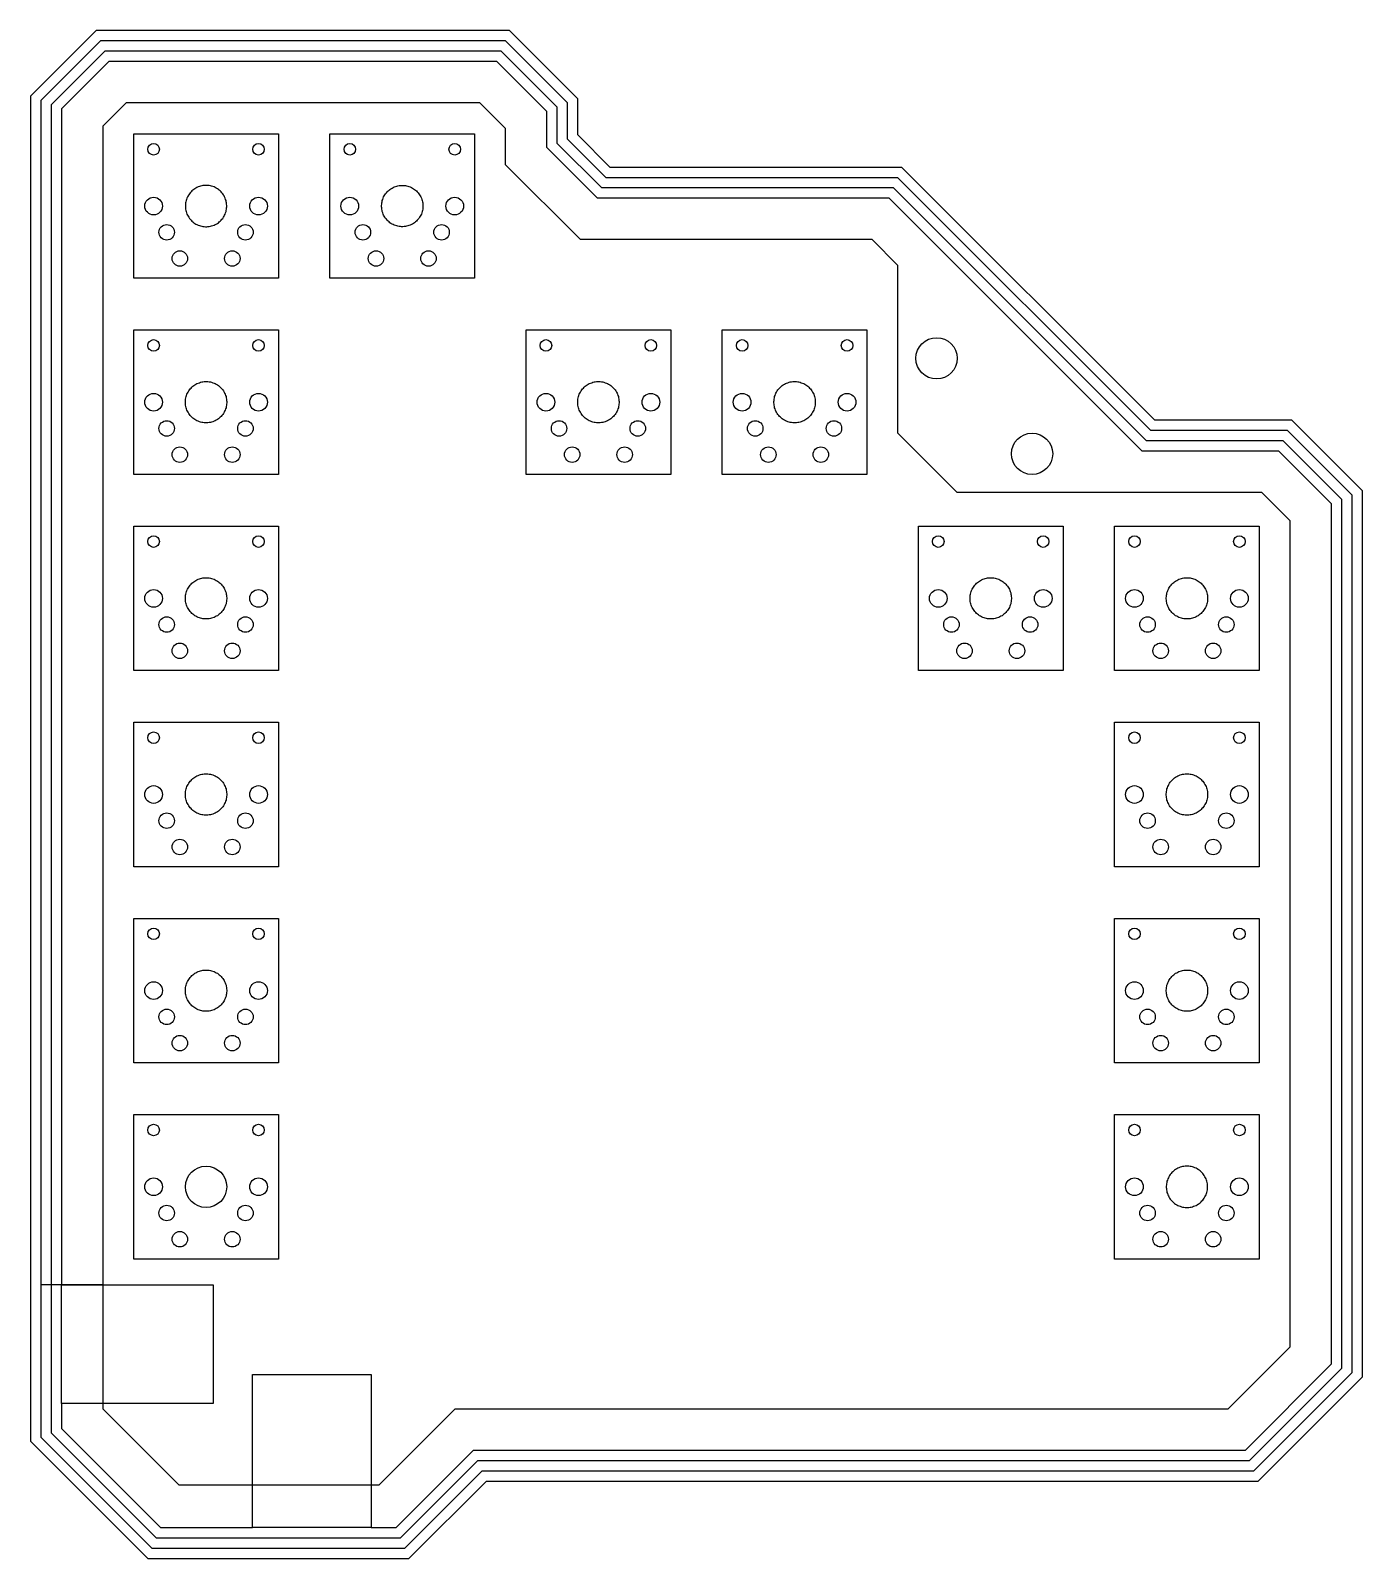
# Model space of a CAD drawing. Header units: millimetres. Extents: x -122 to 7, y -141 to 7.
import ezdxf

# ---------------------------------------------------------------- set-up
doc = ezdxf.new("R2010")
doc.units = ezdxf.units.MM
doc.layers.get('0').update_dxf_attribs({"linetype": 'CONTINUOUS'})

msp = doc.modelspace()

# ---------------------------------------------------------------- linework, layer by layer
for p, q in [((-114.41, 4), (-119, -0.59)), ((-76.84, 4), (-114.41, 4)), ((-72, -0.84), (-76.84, 4)), ((-119, -0.59), (-119, -114.5)), ((-72, -4.34), (-72, -0.84)), ((-67.09, -9.25), (-72, -4.34)), ((-38.84, -9.25), (-67.09, -9.25)), ((-14.34, -33.75), (-38.84, -9.25)), ((-1.09, -33.75), (-14.34, -33.75)), ((4, -38.84), (-1.09, -33.75)), ((4, -122.16), (4, -38.84)), ((-115, -114.5), (-121, -114.5)), ((-4.34, -130.5), (4, -122.16)), ((-119, -126), (-119, -128.41)), ((-119, -128.41), (-109.41, -138)), ((-86.59, -138), (-79.09, -130.5)), ((-79.09, -130.5), (-4.34, -130.5)), ((-109.41, -138), (-100.5, -138)), ((-89, -138), (-86.59, -138))]:
    msp.add_line(p, q)
for points in [[(-122, 0.65), (-122, -114.5), (-122, -126), (-122, -129.65), (-110.65, -141), (-100.5, -141), (-89, -141), (-85.35, -141), (-77.85, -133.5), (-3.1, -133.5), (7, -123.4), (7, -37.6), (0.15, -30.75), (-13.1, -30.75), (-37.6, -6.25), (-65.85, -6.25), (-69, -3.1), (-69, 0.4), (-75.6, 7), (-115.65, 7)], [(-121, -126), (-121, -129.24), (-110.24, -140), (-100.5, -140), (-89, -140), (-85.76, -140), (-78.26, -132.5), (-3.51, -132.5), (6, -122.99), (6, -38.01), (-0.26, -31.75), (-13.51, -31.75), (-38.01, -7.25), (-66.26, -7.25), (-70, -3.51), (-70, -0.01), (-76.01, 6), (-115.24, 6), (-121, 0.24), (-121, -114.5)], [(-120, -126), (-120, -128.82), (-109.82, -139), (-100.5, -139), (-89, -139), (-86.18, -139), (-78.68, -131.5), (-3.93, -131.5), (5, -122.57), (5, -38.43), (-0.68, -32.75), (-13.93, -32.75), (-38.43, -8.25), (-66.68, -8.25), (-71, -3.93), (-71, -0.43), (-76.43, 5), (-114.82, 5), (-120, -0.18), (-120, -114.5)], [(0, -120.5), (0, -40.5), (-2.75, -37.75), (-32.25, -37.75), (-38, -32), (-38, -15.75), (-40.5, -13.25), (-68.75, -13.25), (-76, -6), (-76, -2.5), (-78.5, 0), (-112.75, 0), (-115, -2.25), (-115, -126.5), (-107.63, -133.88), (-88.25, -133.88), (-80.88, -126.5), (-6, -126.5)], [(-112, -3), (-98, -3), (-98, -17), (-112, -17)], [(-93, -3), (-79, -3), (-79, -17), (-93, -17)], [(-84, -9.94), (-84, -10.06), (-84.01, -10.18), (-84.02, -10.3), (-84.04, -10.42), (-84.07, -10.54), (-84.11, -10.65), (-84.15, -10.77), (-84.2, -10.88), (-84.26, -10.98), (-84.32, -11.09), (-84.39, -11.19), (-84.46, -11.28), (-84.54, -11.37), (-84.63, -11.46), (-84.72, -11.54), (-84.81, -11.61), (-84.91, -11.68), (-85.02, -11.74), (-85.12, -11.8), (-85.23, -11.85), (-85.35, -11.89), (-85.46, -11.93), (-85.58, -11.96), (-85.7, -11.98), (-85.82, -11.99), (-85.94, -12), (-86.06, -12), (-86.18, -11.99), (-86.3, -11.98), (-86.42, -11.96), (-86.54, -11.93), (-86.65, -11.89), (-86.77, -11.85), (-86.88, -11.8), (-86.98, -11.74), (-87.09, -11.68), (-87.19, -11.61), (-87.28, -11.54), (-87.37, -11.46), (-87.46, -11.37), (-87.54, -11.28), (-87.61, -11.19), (-87.68, -11.09), (-87.74, -10.98), (-87.8, -10.88), (-87.85, -10.77), (-87.89, -10.65), (-87.93, -10.54), (-87.96, -10.42), (-87.98, -10.3), (-87.99, -10.18), (-88, -10.06), (-88, -9.94), (-87.99, -9.82), (-87.98, -9.7), (-87.96, -9.58), (-87.93, -9.46), (-87.89, -9.35), (-87.85, -9.23), (-87.8, -9.12), (-87.74, -9.02), (-87.68, -8.91), (-87.61, -8.81), (-87.54, -8.72), (-87.46, -8.63), (-87.37, -8.54), (-87.28, -8.46), (-87.19, -8.39), (-87.09, -8.32), (-86.98, -8.26), (-86.88, -8.2), (-86.77, -8.15), (-86.65, -8.11), (-86.54, -8.07), (-86.42, -8.04), (-86.3, -8.02), (-86.18, -8.01), (-86.06, -8), (-85.94, -8), (-85.82, -8.01), (-85.7, -8.02), (-85.58, -8.04), (-85.46, -8.07), (-85.35, -8.11), (-85.23, -8.15), (-85.12, -8.2), (-85.02, -8.26), (-84.91, -8.32), (-84.81, -8.39), (-84.72, -8.46), (-84.63, -8.54), (-84.54, -8.63), (-84.46, -8.72), (-84.39, -8.81), (-84.32, -8.91), (-84.26, -9.02), (-84.2, -9.12), (-84.15, -9.23), (-84.11, -9.35), (-84.07, -9.46), (-84.04, -9.58), (-84.02, -9.7), (-84.01, -9.82)], [(-112, -22), (-98, -22), (-98, -36), (-112, -36)], [(-74, -22), (-60, -22), (-60, -36), (-74, -36)], [(-55, -22), (-41, -22), (-41, -36), (-55, -36)], [(-103, -28.94), (-103, -29.06), (-103.01, -29.18), (-103.02, -29.3), (-103.04, -29.42), (-103.07, -29.54), (-103.11, -29.65), (-103.15, -29.77), (-103.2, -29.88), (-103.26, -29.98), (-103.32, -30.09), (-103.39, -30.19), (-103.46, -30.28), (-103.54, -30.37), (-103.63, -30.46), (-103.72, -30.54), (-103.81, -30.61), (-103.91, -30.68), (-104.02, -30.74), (-104.12, -30.8), (-104.23, -30.85), (-104.35, -30.89), (-104.46, -30.93), (-104.58, -30.96), (-104.7, -30.98), (-104.82, -30.99), (-104.94, -31), (-105.06, -31), (-105.18, -30.99), (-105.3, -30.98), (-105.42, -30.96), (-105.54, -30.93), (-105.65, -30.89), (-105.77, -30.85), (-105.88, -30.8), (-105.98, -30.74), (-106.09, -30.68), (-106.19, -30.61), (-106.28, -30.54), (-106.37, -30.46), (-106.46, -30.37), (-106.54, -30.28), (-106.61, -30.19), (-106.68, -30.09), (-106.74, -29.98), (-106.8, -29.88), (-106.85, -29.77), (-106.89, -29.65), (-106.93, -29.54), (-106.96, -29.42), (-106.98, -29.3), (-106.99, -29.18), (-107, -29.06), (-107, -28.94), (-106.99, -28.82), (-106.98, -28.7), (-106.96, -28.58), (-106.93, -28.46), (-106.89, -28.35), (-106.85, -28.23), (-106.8, -28.12), (-106.74, -28.02), (-106.68, -27.91), (-106.61, -27.81), (-106.54, -27.72), (-106.46, -27.63), (-106.37, -27.54), (-106.28, -27.46), (-106.19, -27.39), (-106.09, -27.32), (-105.98, -27.26), (-105.88, -27.2), (-105.77, -27.15), (-105.65, -27.11), (-105.54, -27.07), (-105.42, -27.04), (-105.3, -27.02), (-105.18, -27.01), (-105.06, -27), (-104.94, -27), (-104.82, -27.01), (-104.7, -27.02), (-104.58, -27.04), (-104.46, -27.07), (-104.35, -27.11), (-104.23, -27.15), (-104.12, -27.2), (-104.02, -27.26), (-103.91, -27.32), (-103.81, -27.39), (-103.72, -27.46), (-103.63, -27.54), (-103.54, -27.63), (-103.46, -27.72), (-103.39, -27.81), (-103.32, -27.91), (-103.26, -28.02), (-103.2, -28.12), (-103.15, -28.23), (-103.11, -28.35), (-103.07, -28.46), (-103.04, -28.58), (-103.02, -28.7), (-103.01, -28.82)], [(-65, -28.94), (-65, -29.06), (-65.01, -29.18), (-65.02, -29.3), (-65.04, -29.42), (-65.07, -29.54), (-65.11, -29.65), (-65.15, -29.77), (-65.2, -29.88), (-65.26, -29.98), (-65.32, -30.09), (-65.39, -30.19), (-65.46, -30.28), (-65.54, -30.37), (-65.63, -30.46), (-65.72, -30.54), (-65.81, -30.61), (-65.91, -30.68), (-66.02, -30.74), (-66.12, -30.8), (-66.23, -30.85), (-66.35, -30.89), (-66.46, -30.93), (-66.58, -30.96), (-66.7, -30.98), (-66.82, -30.99), (-66.94, -31), (-67.06, -31), (-67.18, -30.99), (-67.3, -30.98), (-67.42, -30.96), (-67.54, -30.93), (-67.65, -30.89), (-67.77, -30.85), (-67.88, -30.8), (-67.98, -30.74), (-68.09, -30.68), (-68.19, -30.61), (-68.28, -30.54), (-68.37, -30.46), (-68.46, -30.37), (-68.54, -30.28), (-68.61, -30.19), (-68.68, -30.09), (-68.74, -29.98), (-68.8, -29.88), (-68.85, -29.77), (-68.89, -29.65), (-68.93, -29.54), (-68.96, -29.42), (-68.98, -29.3), (-68.99, -29.18), (-69, -29.06), (-69, -28.94), (-68.99, -28.82), (-68.98, -28.7), (-68.96, -28.58), (-68.93, -28.46), (-68.89, -28.35), (-68.85, -28.23), (-68.8, -28.12), (-68.74, -28.02), (-68.68, -27.91), (-68.61, -27.81), (-68.54, -27.72), (-68.46, -27.63), (-68.37, -27.54), (-68.28, -27.46), (-68.19, -27.39), (-68.09, -27.32), (-67.98, -27.26), (-67.88, -27.2), (-67.77, -27.15), (-67.65, -27.11), (-67.54, -27.07), (-67.42, -27.04), (-67.3, -27.02), (-67.18, -27.01), (-67.06, -27), (-66.94, -27), (-66.82, -27.01), (-66.7, -27.02), (-66.58, -27.04), (-66.46, -27.07), (-66.35, -27.11), (-66.23, -27.15), (-66.12, -27.2), (-66.02, -27.26), (-65.91, -27.32), (-65.81, -27.39), (-65.72, -27.46), (-65.63, -27.54), (-65.54, -27.63), (-65.46, -27.72), (-65.39, -27.81), (-65.32, -27.91), (-65.26, -28.02), (-65.2, -28.12), (-65.15, -28.23), (-65.11, -28.35), (-65.07, -28.46), (-65.04, -28.58), (-65.02, -28.7), (-65.01, -28.82)], [(-46, -28.94), (-46, -29.06), (-46.01, -29.18), (-46.02, -29.3), (-46.04, -29.42), (-46.07, -29.54), (-46.11, -29.65), (-46.15, -29.77), (-46.2, -29.88), (-46.26, -29.98), (-46.32, -30.09), (-46.39, -30.19), (-46.46, -30.28), (-46.54, -30.37), (-46.63, -30.46), (-46.72, -30.54), (-46.81, -30.61), (-46.91, -30.68), (-47.02, -30.74), (-47.12, -30.8), (-47.23, -30.85), (-47.35, -30.89), (-47.46, -30.93), (-47.58, -30.96), (-47.7, -30.98), (-47.82, -30.99), (-47.94, -31), (-48.06, -31), (-48.18, -30.99), (-48.3, -30.98), (-48.42, -30.96), (-48.54, -30.93), (-48.65, -30.89), (-48.77, -30.85), (-48.88, -30.8), (-48.98, -30.74), (-49.09, -30.68), (-49.19, -30.61), (-49.28, -30.54), (-49.37, -30.46), (-49.46, -30.37), (-49.54, -30.28), (-49.61, -30.19), (-49.68, -30.09), (-49.74, -29.98), (-49.8, -29.88), (-49.85, -29.77), (-49.89, -29.65), (-49.93, -29.54), (-49.96, -29.42), (-49.98, -29.3), (-49.99, -29.18), (-50, -29.06), (-50, -28.94), (-49.99, -28.82), (-49.98, -28.7), (-49.96, -28.58), (-49.93, -28.46), (-49.89, -28.35), (-49.85, -28.23), (-49.8, -28.12), (-49.74, -28.02), (-49.68, -27.91), (-49.61, -27.81), (-49.54, -27.72), (-49.46, -27.63), (-49.37, -27.54), (-49.28, -27.46), (-49.19, -27.39), (-49.09, -27.32), (-48.98, -27.26), (-48.88, -27.2), (-48.77, -27.15), (-48.65, -27.11), (-48.54, -27.07), (-48.42, -27.04), (-48.3, -27.02), (-48.18, -27.01), (-48.06, -27), (-47.94, -27), (-47.82, -27.01), (-47.7, -27.02), (-47.58, -27.04), (-47.46, -27.07), (-47.35, -27.11), (-47.23, -27.15), (-47.12, -27.2), (-47.02, -27.26), (-46.91, -27.32), (-46.81, -27.39), (-46.72, -27.46), (-46.63, -27.54), (-46.54, -27.63), (-46.46, -27.72), (-46.39, -27.81), (-46.32, -27.91), (-46.26, -28.02), (-46.2, -28.12), (-46.15, -28.23), (-46.11, -28.35), (-46.07, -28.46), (-46.04, -28.58), (-46.02, -28.7), (-46.01, -28.82)], [(-112, -41), (-98, -41), (-98, -55), (-112, -55)], [(-36, -41), (-22, -41), (-22, -55), (-36, -55)], [(-17, -41), (-3, -41), (-3, -55), (-17, -55)], [(-103, -47.94), (-103, -48.06), (-103.01, -48.18), (-103.02, -48.3), (-103.04, -48.42), (-103.07, -48.54), (-103.11, -48.65), (-103.15, -48.77), (-103.2, -48.88), (-103.26, -48.98), (-103.32, -49.09), (-103.39, -49.19), (-103.46, -49.28), (-103.54, -49.37), (-103.63, -49.46), (-103.72, -49.54), (-103.81, -49.61), (-103.91, -49.68), (-104.02, -49.74), (-104.12, -49.8), (-104.23, -49.85), (-104.35, -49.89), (-104.46, -49.93), (-104.58, -49.96), (-104.7, -49.98), (-104.82, -49.99), (-104.94, -50), (-105.06, -50), (-105.18, -49.99), (-105.3, -49.98), (-105.42, -49.96), (-105.54, -49.93), (-105.65, -49.89), (-105.77, -49.85), (-105.88, -49.8), (-105.98, -49.74), (-106.09, -49.68), (-106.19, -49.61), (-106.28, -49.54), (-106.37, -49.46), (-106.46, -49.37), (-106.54, -49.28), (-106.61, -49.19), (-106.68, -49.09), (-106.74, -48.98), (-106.8, -48.88), (-106.85, -48.77), (-106.89, -48.65), (-106.93, -48.54), (-106.96, -48.42), (-106.98, -48.3), (-106.99, -48.18), (-107, -48.06), (-107, -47.94), (-106.99, -47.82), (-106.98, -47.7), (-106.96, -47.58), (-106.93, -47.46), (-106.89, -47.35), (-106.85, -47.23), (-106.8, -47.12), (-106.74, -47.02), (-106.68, -46.91), (-106.61, -46.81), (-106.54, -46.72), (-106.46, -46.63), (-106.37, -46.54), (-106.28, -46.46), (-106.19, -46.39), (-106.09, -46.32), (-105.98, -46.26), (-105.88, -46.2), (-105.77, -46.15), (-105.65, -46.11), (-105.54, -46.07), (-105.42, -46.04), (-105.3, -46.02), (-105.18, -46.01), (-105.06, -46), (-104.94, -46), (-104.82, -46.01), (-104.7, -46.02), (-104.58, -46.04), (-104.46, -46.07), (-104.35, -46.11), (-104.23, -46.15), (-104.12, -46.2), (-104.02, -46.26), (-103.91, -46.32), (-103.81, -46.39), (-103.72, -46.46), (-103.63, -46.54), (-103.54, -46.63), (-103.46, -46.72), (-103.39, -46.81), (-103.32, -46.91), (-103.26, -47.02), (-103.2, -47.12), (-103.15, -47.23), (-103.11, -47.35), (-103.07, -47.46), (-103.04, -47.58), (-103.02, -47.7), (-103.01, -47.82)], [(-27, -47.94), (-27, -48.06), (-27.01, -48.18), (-27.02, -48.3), (-27.04, -48.42), (-27.07, -48.54), (-27.11, -48.65), (-27.15, -48.77), (-27.2, -48.88), (-27.26, -48.98), (-27.32, -49.09), (-27.39, -49.19), (-27.46, -49.28), (-27.54, -49.37), (-27.63, -49.46), (-27.72, -49.54), (-27.81, -49.61), (-27.91, -49.68), (-28.02, -49.74), (-28.12, -49.8), (-28.23, -49.85), (-28.35, -49.89), (-28.46, -49.93), (-28.58, -49.96), (-28.7, -49.98), (-28.82, -49.99), (-28.94, -50), (-29.06, -50), (-29.18, -49.99), (-29.3, -49.98), (-29.42, -49.96), (-29.54, -49.93), (-29.65, -49.89), (-29.77, -49.85), (-29.88, -49.8), (-29.98, -49.74), (-30.09, -49.68), (-30.19, -49.61), (-30.28, -49.54), (-30.37, -49.46), (-30.46, -49.37), (-30.54, -49.28), (-30.61, -49.19), (-30.68, -49.09), (-30.74, -48.98), (-30.8, -48.88), (-30.85, -48.77), (-30.89, -48.65), (-30.93, -48.54), (-30.96, -48.42), (-30.98, -48.3), (-30.99, -48.18), (-31, -48.06), (-31, -47.94), (-30.99, -47.82), (-30.98, -47.7), (-30.96, -47.58), (-30.93, -47.46), (-30.89, -47.35), (-30.85, -47.23), (-30.8, -47.12), (-30.74, -47.02), (-30.68, -46.91), (-30.61, -46.81), (-30.54, -46.72), (-30.46, -46.63), (-30.37, -46.54), (-30.28, -46.46), (-30.19, -46.39), (-30.09, -46.32), (-29.98, -46.26), (-29.88, -46.2), (-29.77, -46.15), (-29.65, -46.11), (-29.54, -46.07), (-29.42, -46.04), (-29.3, -46.02), (-29.18, -46.01), (-29.06, -46), (-28.94, -46), (-28.82, -46.01), (-28.7, -46.02), (-28.58, -46.04), (-28.46, -46.07), (-28.35, -46.11), (-28.23, -46.15), (-28.12, -46.2), (-28.02, -46.26), (-27.91, -46.32), (-27.81, -46.39), (-27.72, -46.46), (-27.63, -46.54), (-27.54, -46.63), (-27.46, -46.72), (-27.39, -46.81), (-27.32, -46.91), (-27.26, -47.02), (-27.2, -47.12), (-27.15, -47.23), (-27.11, -47.35), (-27.07, -47.46), (-27.04, -47.58), (-27.02, -47.7), (-27.01, -47.82)], [(-8, -47.94), (-8, -48.06), (-8.01, -48.18), (-8.02, -48.3), (-8.04, -48.42), (-8.07, -48.54), (-8.11, -48.65), (-8.15, -48.77), (-8.2, -48.88), (-8.26, -48.98), (-8.32, -49.09), (-8.39, -49.19), (-8.46, -49.28), (-8.54, -49.37), (-8.63, -49.46), (-8.72, -49.54), (-8.81, -49.61), (-8.91, -49.68), (-9.02, -49.74), (-9.12, -49.8), (-9.23, -49.85), (-9.35, -49.89), (-9.46, -49.93), (-9.58, -49.96), (-9.7, -49.98), (-9.82, -49.99), (-9.94, -50), (-10.06, -50), (-10.18, -49.99), (-10.3, -49.98), (-10.42, -49.96), (-10.54, -49.93), (-10.65, -49.89), (-10.77, -49.85), (-10.88, -49.8), (-10.98, -49.74), (-11.09, -49.68), (-11.19, -49.61), (-11.28, -49.54), (-11.37, -49.46), (-11.46, -49.37), (-11.54, -49.28), (-11.61, -49.19), (-11.68, -49.09), (-11.74, -48.98), (-11.8, -48.88), (-11.85, -48.77), (-11.89, -48.65), (-11.93, -48.54), (-11.96, -48.42), (-11.98, -48.3), (-11.99, -48.18), (-12, -48.06), (-12, -47.94), (-11.99, -47.82), (-11.98, -47.7), (-11.96, -47.58), (-11.93, -47.46), (-11.89, -47.35), (-11.85, -47.23), (-11.8, -47.12), (-11.74, -47.02), (-11.68, -46.91), (-11.61, -46.81), (-11.54, -46.72), (-11.46, -46.63), (-11.37, -46.54), (-11.28, -46.46), (-11.19, -46.39), (-11.09, -46.32), (-10.98, -46.26), (-10.88, -46.2), (-10.77, -46.15), (-10.65, -46.11), (-10.54, -46.07), (-10.42, -46.04), (-10.3, -46.02), (-10.18, -46.01), (-10.06, -46), (-9.94, -46), (-9.82, -46.01), (-9.7, -46.02), (-9.58, -46.04), (-9.46, -46.07), (-9.35, -46.11), (-9.23, -46.15), (-9.12, -46.2), (-9.02, -46.26), (-8.91, -46.32), (-8.81, -46.39), (-8.72, -46.46), (-8.63, -46.54), (-8.54, -46.63), (-8.46, -46.72), (-8.39, -46.81), (-8.32, -46.91), (-8.26, -47.02), (-8.2, -47.12), (-8.15, -47.23), (-8.11, -47.35), (-8.07, -47.46), (-8.04, -47.58), (-8.02, -47.7), (-8.01, -47.82)], [(-112, -60), (-98, -60), (-98, -74), (-112, -74)], [(-17, -60), (-3, -60), (-3, -74), (-17, -74)], [(-103, -66.94), (-103, -67.06), (-103.01, -67.18), (-103.02, -67.3), (-103.04, -67.42), (-103.07, -67.54), (-103.11, -67.65), (-103.15, -67.77), (-103.2, -67.88), (-103.26, -67.98), (-103.32, -68.09), (-103.39, -68.19), (-103.46, -68.28), (-103.54, -68.37), (-103.63, -68.46), (-103.72, -68.54), (-103.81, -68.61), (-103.91, -68.68), (-104.02, -68.74), (-104.12, -68.8), (-104.23, -68.85), (-104.35, -68.89), (-104.46, -68.93), (-104.58, -68.96), (-104.7, -68.98), (-104.82, -68.99), (-104.94, -69), (-105.06, -69), (-105.18, -68.99), (-105.3, -68.98), (-105.42, -68.96), (-105.54, -68.93), (-105.65, -68.89), (-105.77, -68.85), (-105.88, -68.8), (-105.98, -68.74), (-106.09, -68.68), (-106.19, -68.61), (-106.28, -68.54), (-106.37, -68.46), (-106.46, -68.37), (-106.54, -68.28), (-106.61, -68.19), (-106.68, -68.09), (-106.74, -67.98), (-106.8, -67.88), (-106.85, -67.77), (-106.89, -67.65), (-106.93, -67.54), (-106.96, -67.42), (-106.98, -67.3), (-106.99, -67.18), (-107, -67.06), (-107, -66.94), (-106.99, -66.82), (-106.98, -66.7), (-106.96, -66.58), (-106.93, -66.46), (-106.89, -66.35), (-106.85, -66.23), (-106.8, -66.12), (-106.74, -66.02), (-106.68, -65.91), (-106.61, -65.81), (-106.54, -65.72), (-106.46, -65.63), (-106.37, -65.54), (-106.28, -65.46), (-106.19, -65.39), (-106.09, -65.32), (-105.98, -65.26), (-105.88, -65.2), (-105.77, -65.15), (-105.65, -65.11), (-105.54, -65.07), (-105.42, -65.04), (-105.3, -65.02), (-105.18, -65.01), (-105.06, -65), (-104.94, -65), (-104.82, -65.01), (-104.7, -65.02), (-104.58, -65.04), (-104.46, -65.07), (-104.35, -65.11), (-104.23, -65.15), (-104.12, -65.2), (-104.02, -65.26), (-103.91, -65.32), (-103.81, -65.39), (-103.72, -65.46), (-103.63, -65.54), (-103.54, -65.63), (-103.46, -65.72), (-103.39, -65.81), (-103.32, -65.91), (-103.26, -66.02), (-103.2, -66.12), (-103.15, -66.23), (-103.11, -66.35), (-103.07, -66.46), (-103.04, -66.58), (-103.02, -66.7), (-103.01, -66.82)], [(-8, -66.94), (-8, -67.06), (-8.01, -67.18), (-8.02, -67.3), (-8.04, -67.42), (-8.07, -67.54), (-8.11, -67.65), (-8.15, -67.77), (-8.2, -67.88), (-8.26, -67.98), (-8.32, -68.09), (-8.39, -68.19), (-8.46, -68.28), (-8.54, -68.37), (-8.63, -68.46), (-8.72, -68.54), (-8.81, -68.61), (-8.91, -68.68), (-9.02, -68.74), (-9.12, -68.8), (-9.23, -68.85), (-9.35, -68.89), (-9.46, -68.93), (-9.58, -68.96), (-9.7, -68.98), (-9.82, -68.99), (-9.94, -69), (-10.06, -69), (-10.18, -68.99), (-10.3, -68.98), (-10.42, -68.96), (-10.54, -68.93), (-10.65, -68.89), (-10.77, -68.85), (-10.88, -68.8), (-10.98, -68.74), (-11.09, -68.68), (-11.19, -68.61), (-11.28, -68.54), (-11.37, -68.46), (-11.46, -68.37), (-11.54, -68.28), (-11.61, -68.19), (-11.68, -68.09), (-11.74, -67.98), (-11.8, -67.88), (-11.85, -67.77), (-11.89, -67.65), (-11.93, -67.54), (-11.96, -67.42), (-11.98, -67.3), (-11.99, -67.18), (-12, -67.06), (-12, -66.94), (-11.99, -66.82), (-11.98, -66.7), (-11.96, -66.58), (-11.93, -66.46), (-11.89, -66.35), (-11.85, -66.23), (-11.8, -66.12), (-11.74, -66.02), (-11.68, -65.91), (-11.61, -65.81), (-11.54, -65.72), (-11.46, -65.63), (-11.37, -65.54), (-11.28, -65.46), (-11.19, -65.39), (-11.09, -65.32), (-10.98, -65.26), (-10.88, -65.2), (-10.77, -65.15), (-10.65, -65.11), (-10.54, -65.07), (-10.42, -65.04), (-10.3, -65.02), (-10.18, -65.01), (-10.06, -65), (-9.94, -65), (-9.82, -65.01), (-9.7, -65.02), (-9.58, -65.04), (-9.46, -65.07), (-9.35, -65.11), (-9.23, -65.15), (-9.12, -65.2), (-9.02, -65.26), (-8.91, -65.32), (-8.81, -65.39), (-8.72, -65.46), (-8.63, -65.54), (-8.54, -65.63), (-8.46, -65.72), (-8.39, -65.81), (-8.32, -65.91), (-8.26, -66.02), (-8.2, -66.12), (-8.15, -66.23), (-8.11, -66.35), (-8.07, -66.46), (-8.04, -66.58), (-8.02, -66.7), (-8.01, -66.82)], [(-112, -79), (-98, -79), (-98, -93), (-112, -93)], [(-17, -79), (-3, -79), (-3, -93), (-17, -93)], [(-103, -85.94), (-103, -86.06), (-103.01, -86.18), (-103.02, -86.3), (-103.04, -86.42), (-103.07, -86.54), (-103.11, -86.65), (-103.15, -86.77), (-103.2, -86.88), (-103.26, -86.98), (-103.32, -87.09), (-103.39, -87.19), (-103.46, -87.28), (-103.54, -87.37), (-103.63, -87.46), (-103.72, -87.54), (-103.81, -87.61), (-103.91, -87.68), (-104.02, -87.74), (-104.12, -87.8), (-104.23, -87.85), (-104.35, -87.89), (-104.46, -87.93), (-104.58, -87.96), (-104.7, -87.98), (-104.82, -87.99), (-104.94, -88), (-105.06, -88), (-105.18, -87.99), (-105.3, -87.98), (-105.42, -87.96), (-105.54, -87.93), (-105.65, -87.89), (-105.77, -87.85), (-105.88, -87.8), (-105.98, -87.74), (-106.09, -87.68), (-106.19, -87.61), (-106.28, -87.54), (-106.37, -87.46), (-106.46, -87.37), (-106.54, -87.28), (-106.61, -87.19), (-106.68, -87.09), (-106.74, -86.98), (-106.8, -86.88), (-106.85, -86.77), (-106.89, -86.65), (-106.93, -86.54), (-106.96, -86.42), (-106.98, -86.3), (-106.99, -86.18), (-107, -86.06), (-107, -85.94), (-106.99, -85.82), (-106.98, -85.7), (-106.96, -85.58), (-106.93, -85.46), (-106.89, -85.35), (-106.85, -85.23), (-106.8, -85.12), (-106.74, -85.02), (-106.68, -84.91), (-106.61, -84.81), (-106.54, -84.72), (-106.46, -84.63), (-106.37, -84.54), (-106.28, -84.46), (-106.19, -84.39), (-106.09, -84.32), (-105.98, -84.26), (-105.88, -84.2), (-105.77, -84.15), (-105.65, -84.11), (-105.54, -84.07), (-105.42, -84.04), (-105.3, -84.02), (-105.18, -84.01), (-105.06, -84), (-104.94, -84), (-104.82, -84.01), (-104.7, -84.02), (-104.58, -84.04), (-104.46, -84.07), (-104.35, -84.11), (-104.23, -84.15), (-104.12, -84.2), (-104.02, -84.26), (-103.91, -84.32), (-103.81, -84.39), (-103.72, -84.46), (-103.63, -84.54), (-103.54, -84.63), (-103.46, -84.72), (-103.39, -84.81), (-103.32, -84.91), (-103.26, -85.02), (-103.2, -85.12), (-103.15, -85.23), (-103.11, -85.35), (-103.07, -85.46), (-103.04, -85.58), (-103.02, -85.7), (-103.01, -85.82)], [(-8, -85.94), (-8, -86.06), (-8.01, -86.18), (-8.02, -86.3), (-8.04, -86.42), (-8.07, -86.54), (-8.11, -86.65), (-8.15, -86.77), (-8.2, -86.88), (-8.26, -86.98), (-8.32, -87.09), (-8.39, -87.19), (-8.46, -87.28), (-8.54, -87.37), (-8.63, -87.46), (-8.72, -87.54), (-8.81, -87.61), (-8.91, -87.68), (-9.02, -87.74), (-9.12, -87.8), (-9.23, -87.85), (-9.35, -87.89), (-9.46, -87.93), (-9.58, -87.96), (-9.7, -87.98), (-9.82, -87.99), (-9.94, -88), (-10.06, -88), (-10.18, -87.99), (-10.3, -87.98), (-10.42, -87.96), (-10.54, -87.93), (-10.65, -87.89), (-10.77, -87.85), (-10.88, -87.8), (-10.98, -87.74), (-11.09, -87.68), (-11.19, -87.61), (-11.28, -87.54), (-11.37, -87.46), (-11.46, -87.37), (-11.54, -87.28), (-11.61, -87.19), (-11.68, -87.09), (-11.74, -86.98), (-11.8, -86.88), (-11.85, -86.77), (-11.89, -86.65), (-11.93, -86.54), (-11.96, -86.42), (-11.98, -86.3), (-11.99, -86.18), (-12, -86.06), (-12, -85.94), (-11.99, -85.82), (-11.98, -85.7), (-11.96, -85.58), (-11.93, -85.46), (-11.89, -85.35), (-11.85, -85.23), (-11.8, -85.12), (-11.74, -85.02), (-11.68, -84.91), (-11.61, -84.81), (-11.54, -84.72), (-11.46, -84.63), (-11.37, -84.54), (-11.28, -84.46), (-11.19, -84.39), (-11.09, -84.32), (-10.98, -84.26), (-10.88, -84.2), (-10.77, -84.15), (-10.65, -84.11), (-10.54, -84.07), (-10.42, -84.04), (-10.3, -84.02), (-10.18, -84.01), (-10.06, -84), (-9.94, -84), (-9.82, -84.01), (-9.7, -84.02), (-9.58, -84.04), (-9.46, -84.07), (-9.35, -84.11), (-9.23, -84.15), (-9.12, -84.2), (-9.02, -84.26), (-8.91, -84.32), (-8.81, -84.39), (-8.72, -84.46), (-8.63, -84.54), (-8.54, -84.63), (-8.46, -84.72), (-8.39, -84.81), (-8.32, -84.91), (-8.26, -85.02), (-8.2, -85.12), (-8.15, -85.23), (-8.11, -85.35), (-8.07, -85.46), (-8.04, -85.58), (-8.02, -85.7), (-8.01, -85.82)], [(-112, -98), (-98, -98), (-98, -112), (-112, -112)], [(-17, -98), (-3, -98), (-3, -112), (-17, -112)], [(-104.32, -126), (-119, -126), (-119, -114.5), (-104.32, -114.5)], [(-100.5, -138), (-100.5, -123.19), (-89, -123.19), (-89, -138)]]:
    msp.add_lwpolyline(points, close=True)
for points in [[(-103.29, -8.97, 0.001587), (-103.3, -8.95), (-103.32, -8.91), (-103.39, -8.81), (-103.46, -8.72), (-103.54, -8.63), (-103.63, -8.54), (-103.72, -8.46), (-103.81, -8.39), (-103.91, -8.32), (-104.02, -8.26), (-104.12, -8.2), (-104.23, -8.15), (-104.35, -8.11), (-104.46, -8.07), (-104.58, -8.04), (-104.7, -8.02), (-104.82, -8.01), (-104.94, -8), (-105.06, -8), (-105.18, -8.01), (-105.3, -8.02), (-105.42, -8.04), (-105.54, -8.07), (-105.65, -8.11), (-105.77, -8.15), (-105.88, -8.2), (-105.98, -8.26), (-106.09, -8.32), (-106.19, -8.39), (-106.28, -8.46), (-106.37, -8.54), (-106.46, -8.63), (-106.54, -8.72), (-106.61, -8.81), (-106.68, -8.91), (-106.7, -8.95, 0.001587), (-106.71, -8.97), (-106.74, -9.02), (-106.8, -9.12), (-106.85, -9.23), (-106.89, -9.35), (-106.93, -9.46), (-106.96, -9.58), (-106.98, -9.7), (-106.99, -9.82), (-107, -9.94), (-107, -10.06), (-106.99, -10.18), (-106.98, -10.3), (-106.96, -10.42), (-106.93, -10.54), (-106.89, -10.65), (-106.85, -10.77), (-106.8, -10.88), (-106.74, -10.98), (-106.68, -11.09), (-106.61, -11.19), (-106.54, -11.28), (-106.46, -11.37), (-106.37, -11.46), (-106.28, -11.54), (-106.19, -11.61), (-106.09, -11.68), (-105.98, -11.74), (-105.88, -11.8), (-105.77, -11.85), (-105.65, -11.89), (-105.54, -11.93), (-105.42, -11.96), (-105.3, -11.98), (-105.18, -11.99), (-105.06, -12), (-104.94, -12), (-104.82, -11.99), (-104.7, -11.98), (-104.58, -11.96), (-104.46, -11.93), (-104.35, -11.89), (-104.23, -11.85), (-104.12, -11.8), (-104.02, -11.74), (-103.91, -11.68), (-103.81, -11.61), (-103.72, -11.54), (-103.63, -11.46), (-103.54, -11.37), (-103.46, -11.28), (-103.39, -11.19), (-103.32, -11.09), (-103.26, -10.98), (-103.2, -10.88), (-103.15, -10.77), (-103.11, -10.65), (-103.07, -10.54), (-103.04, -10.42), (-103.02, -10.3), (-103.01, -10.18), (-103, -10.06), (-103, -9.94), (-103.01, -9.82), (-103.02, -9.7), (-103.04, -9.58), (-103.07, -9.46), (-103.11, -9.35), (-103.15, -9.23), (-103.2, -9.12), (-103.26, -9.02)], [(-8.95, -103.3, 0.001587), (-8.97, -103.29), (-9.02, -103.26), (-9.12, -103.2), (-9.23, -103.15), (-9.35, -103.11), (-9.46, -103.07), (-9.58, -103.04), (-9.7, -103.02), (-9.82, -103.01), (-9.94, -103), (-10.06, -103), (-10.18, -103.01), (-10.3, -103.02), (-10.42, -103.04), (-10.54, -103.07), (-10.65, -103.11), (-10.77, -103.15), (-10.88, -103.2), (-10.98, -103.26), (-11.09, -103.32), (-11.19, -103.39), (-11.28, -103.46), (-11.37, -103.54), (-11.46, -103.63), (-11.54, -103.72), (-11.61, -103.81), (-11.68, -103.91), (-11.74, -104.02), (-11.8, -104.12), (-11.85, -104.23), (-11.89, -104.35), (-11.93, -104.46), (-11.96, -104.58), (-11.98, -104.7), (-11.99, -104.82), (-12, -104.94), (-12, -105.06), (-11.99, -105.18), (-11.98, -105.3), (-11.96, -105.42), (-11.93, -105.54), (-11.89, -105.65), (-11.85, -105.77), (-11.8, -105.88), (-11.74, -105.98), (-11.68, -106.09), (-11.61, -106.19), (-11.54, -106.28), (-11.46, -106.37), (-11.37, -106.46), (-11.28, -106.54), (-11.19, -106.61), (-11.09, -106.68), (-10.98, -106.74), (-10.88, -106.8), (-10.77, -106.85), (-10.65, -106.89), (-10.54, -106.93), (-10.42, -106.96), (-10.3, -106.98), (-10.18, -106.99), (-10.06, -107), (-9.94, -107), (-9.82, -106.99), (-9.7, -106.98), (-9.58, -106.96), (-9.46, -106.93), (-9.35, -106.89), (-9.23, -106.85), (-9.12, -106.8), (-9.02, -106.74), (-8.97, -106.71, 0.001587), (-8.95, -106.7), (-8.91, -106.68), (-8.81, -106.61), (-8.72, -106.54), (-8.63, -106.46), (-8.54, -106.37), (-8.46, -106.28), (-8.39, -106.19), (-8.32, -106.09), (-8.26, -105.98), (-8.2, -105.88), (-8.15, -105.77), (-8.11, -105.65), (-8.07, -105.54), (-8.04, -105.42), (-8.02, -105.3), (-8.01, -105.18), (-8, -105.06), (-8, -104.94), (-8.01, -104.82), (-8.02, -104.7), (-8.04, -104.58), (-8.07, -104.46), (-8.11, -104.35), (-8.15, -104.23), (-8.2, -104.12), (-8.26, -104.02), (-8.32, -103.91), (-8.39, -103.81), (-8.46, -103.72), (-8.54, -103.63), (-8.63, -103.54), (-8.72, -103.46), (-8.81, -103.39), (-8.91, -103.32)]]:
    msp.add_lwpolyline(points, format="xyb", close=True)
for centre, radius in [((-110.08, -4.5), 0.559), ((-99.92, -4.5), 0.559), ((-91.08, -4.5), 0.559), ((-80.92, -4.5), 0.559), ((-110.08, -10), 0.857), ((-99.92, -10), 0.857), ((-91.08, -10), 0.857), ((-80.92, -10), 0.857), ((-108.81, -12.54), 0.75), ((-101.19, -12.54), 0.75), ((-89.81, -12.54), 0.75), ((-82.19, -12.54), 0.75), ((-107.54, -15.08), 0.75), ((-102.46, -15.08), 0.75), ((-88.54, -15.08), 0.75), ((-83.46, -15.08), 0.75), ((-110.08, -23.5), 0.559), ((-99.92, -23.5), 0.559), ((-72.08, -23.5), 0.559), ((-61.92, -23.5), 0.559), ((-53.08, -23.5), 0.559), ((-42.92, -23.5), 0.559), ((-34.25, -24.75), 2), ((-110.08, -29), 0.857), ((-99.92, -29), 0.857), ((-72.08, -29), 0.857), ((-61.92, -29), 0.857), ((-53.08, -29), 0.857), ((-42.92, -29), 0.857), ((-108.81, -31.54), 0.75), ((-101.19, -31.54), 0.75), ((-70.81, -31.54), 0.75), ((-63.19, -31.54), 0.75), ((-51.81, -31.54), 0.75), ((-44.19, -31.54), 0.75), ((-25, -34), 2), ((-107.54, -34.08), 0.75), ((-102.46, -34.08), 0.75), ((-69.54, -34.08), 0.75), ((-64.46, -34.08), 0.75), ((-50.54, -34.08), 0.75), ((-45.46, -34.08), 0.75), ((-110.08, -42.5), 0.559), ((-99.92, -42.5), 0.559), ((-34.08, -42.5), 0.559), ((-23.92, -42.5), 0.559), ((-15.08, -42.5), 0.559), ((-4.92, -42.5), 0.559), ((-110.08, -48), 0.857), ((-99.92, -48), 0.857), ((-34.08, -48), 0.857), ((-23.92, -48), 0.857), ((-15.08, -48), 0.857), ((-4.92, -48), 0.857), ((-108.81, -50.54), 0.75), ((-101.19, -50.54), 0.75), ((-32.81, -50.54), 0.75), ((-25.19, -50.54), 0.75), ((-13.81, -50.54), 0.75), ((-6.19, -50.54), 0.75), ((-107.54, -53.08), 0.75), ((-102.46, -53.08), 0.75), ((-31.54, -53.08), 0.75), ((-26.46, -53.08), 0.75), ((-12.54, -53.08), 0.75), ((-7.46, -53.08), 0.75), ((-110.08, -61.5), 0.559), ((-99.92, -61.5), 0.559), ((-15.08, -61.5), 0.559), ((-4.92, -61.5), 0.559), ((-110.08, -67), 0.857), ((-99.92, -67), 0.857), ((-15.08, -67), 0.857), ((-4.92, -67), 0.857), ((-108.81, -69.54), 0.75), ((-101.19, -69.54), 0.75), ((-13.81, -69.54), 0.75), ((-6.19, -69.54), 0.75), ((-107.54, -72.08), 0.75), ((-102.46, -72.08), 0.75), ((-12.54, -72.08), 0.75), ((-7.46, -72.08), 0.75), ((-110.08, -80.5), 0.559), ((-99.92, -80.5), 0.559), ((-15.08, -80.5), 0.559), ((-4.92, -80.5), 0.559), ((-110.08, -86), 0.857), ((-99.92, -86), 0.857), ((-15.08, -86), 0.857), ((-4.92, -86), 0.857), ((-108.81, -88.54), 0.75), ((-101.19, -88.54), 0.75), ((-13.81, -88.54), 0.75), ((-6.19, -88.54), 0.75), ((-107.54, -91.08), 0.75), ((-102.46, -91.08), 0.75), ((-12.54, -91.08), 0.75), ((-7.46, -91.08), 0.75), ((-110.08, -99.5), 0.559), ((-99.92, -99.5), 0.559), ((-15.08, -99.5), 0.559), ((-4.92, -99.5), 0.559), ((-105, -105), 2), ((-110.08, -105), 0.857), ((-99.92, -105), 0.857), ((-15.08, -105), 0.857), ((-4.92, -105), 0.857), ((-108.81, -107.54), 0.75), ((-101.19, -107.54), 0.75), ((-13.81, -107.54), 0.75), ((-6.19, -107.54), 0.75), ((-107.54, -110.08), 0.75), ((-102.46, -110.08), 0.75), ((-12.54, -110.08), 0.75), ((-7.46, -110.08), 0.75)]:
    msp.add_circle(centre, radius)

doc.saveas('drawing.dxf')
